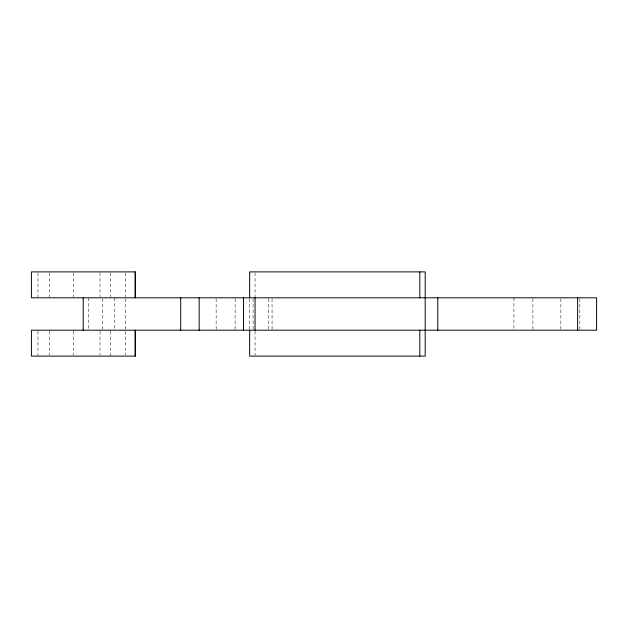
<?xml version="1.0" encoding="UTF-8"?>
<svg xmlns="http://www.w3.org/2000/svg" width="628" height="628" viewBox="0 0 628 628"><rect width="100%" height="100%" fill="white"/><g stroke="black" fill="none" stroke-linecap="round" stroke-linejoin="round"><path stroke-width="0.47" stroke-dasharray="3.14 2.35" d="M579.825 298.755L579.825 329.245M560.851 298.755L560.851 329.245M532.889 298.755L532.889 329.245M513.916 297.805L513.916 329.245M272.065 298.755L272.065 329.245M268.674 298.755L268.674 329.245M255.062 272.858L255.062 296.848M255.062 331.152L255.062 355.142M253.092 298.755L253.092 329.245M249.701 298.755L249.701 329.245M235.123 298.755L235.123 329.245M216.15 298.755L216.15 329.245M125.459 272.858L125.459 296.848M125.459 298.755L125.459 329.245M125.459 331.152L125.459 355.142M114.453 297.805L114.453 329.245M110.308 272.858L110.308 296.848M110.308 331.152L110.308 356.107M102.592 298.755L102.592 329.245M100.025 272.858L100.025 296.848M100.025 331.152L100.025 355.142M88.477 297.805L88.477 329.245M73.335 272.858L73.335 296.848M73.335 331.152L73.335 355.142M49.502 272.858L49.502 296.848M49.502 331.152L49.502 355.142M37.955 272.858L37.955 296.848M37.955 331.152L37.955 356.107"/><path stroke-width="0.94" d="M577.627 297.805L577.627 330.195M437.802 297.805L437.802 330.195M419.802 271.893L419.802 297.805M419.802 330.195L419.802 356.107M255.062 297.805L255.062 330.195M249.669 297.805L249.669 271.893L425.195 271.893L425.195 356.107L249.669 356.107L249.669 330.195M243.491 297.805L243.491 330.195M199.155 297.805L199.155 330.195M180.707 297.805L180.707 330.195M135.515 297.805L135.515 271.893L31.4 271.893L31.4 297.805L596.6 297.805L596.6 330.195L31.4 330.195L31.4 356.107L135.515 356.107L135.515 330.195M135.036 271.893L135.036 297.805M135.036 330.195L135.036 356.107M83.218 297.805L83.218 330.195"/></g></svg>
